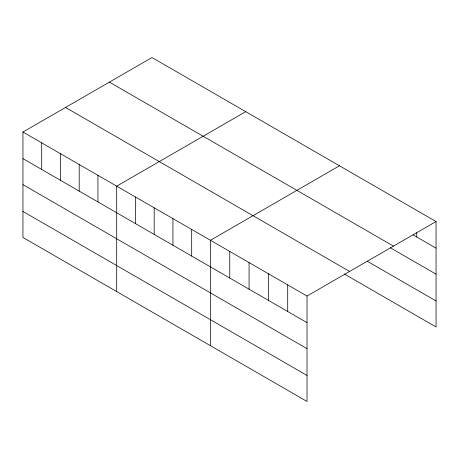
<?xml version="1.0" encoding="UTF-8"?>
<svg xmlns="http://www.w3.org/2000/svg" width="459" height="459" viewBox="0 0 459 459"><rect width="100%" height="100%" fill="white"/><g stroke="black" fill="none" stroke-linecap="round" stroke-linejoin="round"><path stroke-width="0.69" d="M22.95 132.037L307.019 296.038L307.019 401.459L22.95 237.458L22.95 132.037L151.981 57.541L436.05 221.542L436.05 326.963L344.296 273.989M245.726 111.663L116.695 186.159L116.695 291.58M339.465 165.785L210.434 240.281L210.434 345.702M307.019 296.038L436.05 221.542M413.111 234.905L436.05 248.147M109.403 82.121L393.472 246.127M390.173 247.671L436.05 274.155M367.234 261.223L436.05 300.955M65.528 107.452L349.597 271.458M22.95 158.636L307.019 322.643M22.95 184.65L307.019 348.651M22.95 211.444L307.019 375.451M416.732 232.793L416.732 236.993M287.701 284.89L287.701 311.489M268.383 273.736L268.383 300.341M249.071 262.582L249.071 289.187M229.752 251.429L229.752 278.034M191.684 229.454L191.684 256.059M172.94 218.627L172.94 245.232M154.19 207.807L154.19 234.406M135.439 196.98L135.439 223.585M97.945 175.332L97.945 201.937M79.195 164.506L79.195 191.11M60.445 153.685L60.445 180.284M41.7 142.858L41.7 169.463"/></g></svg>
